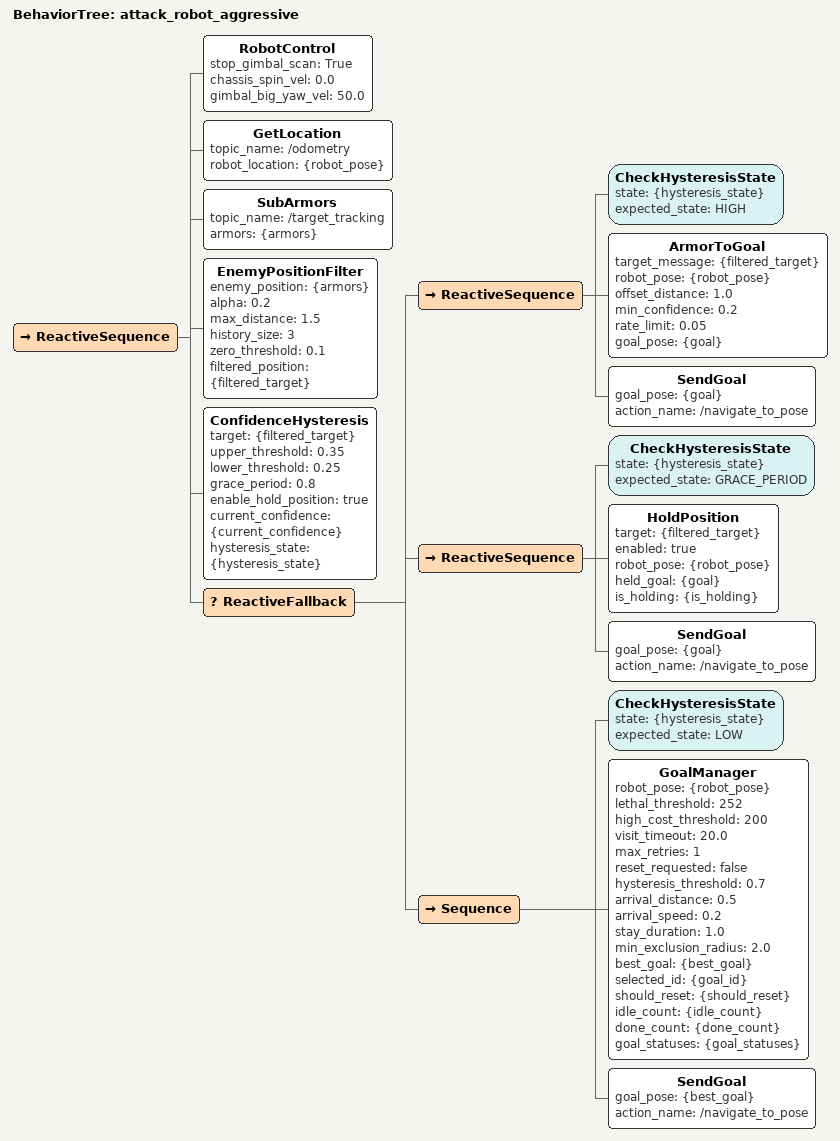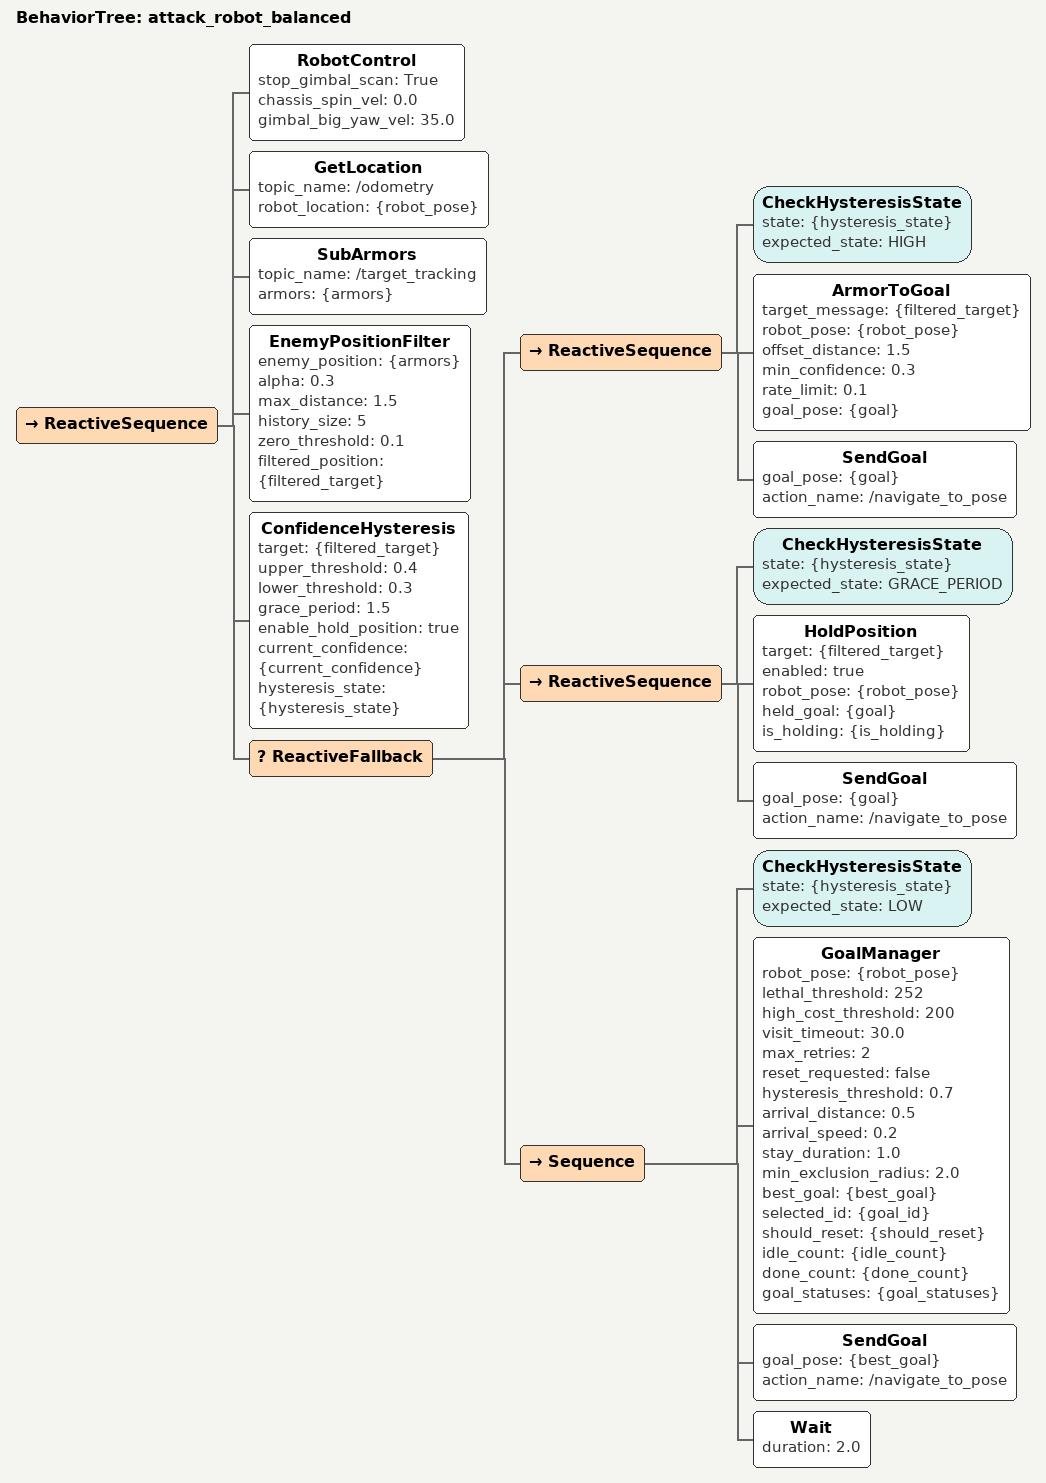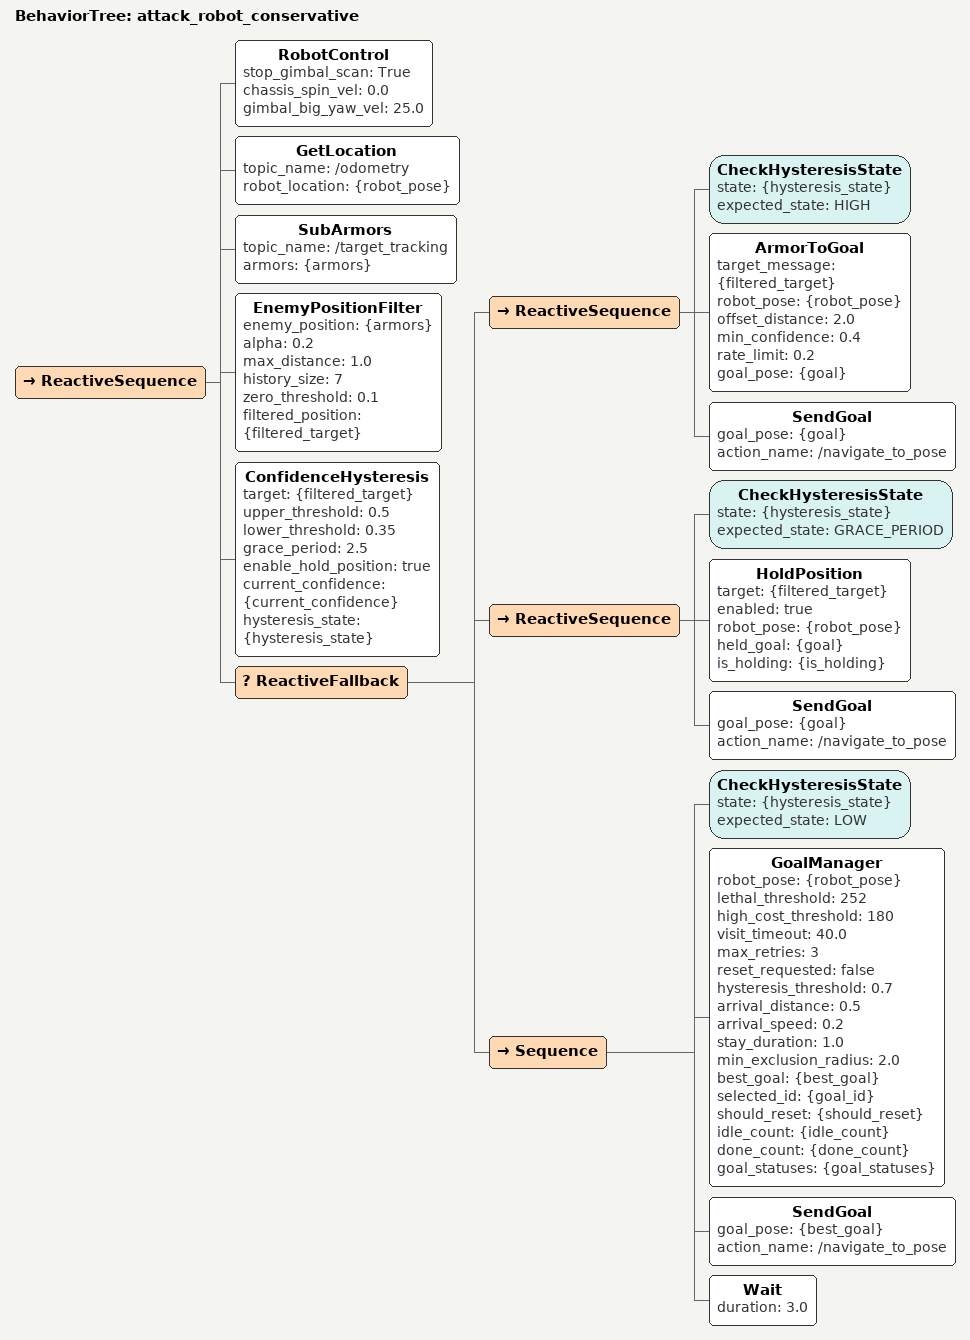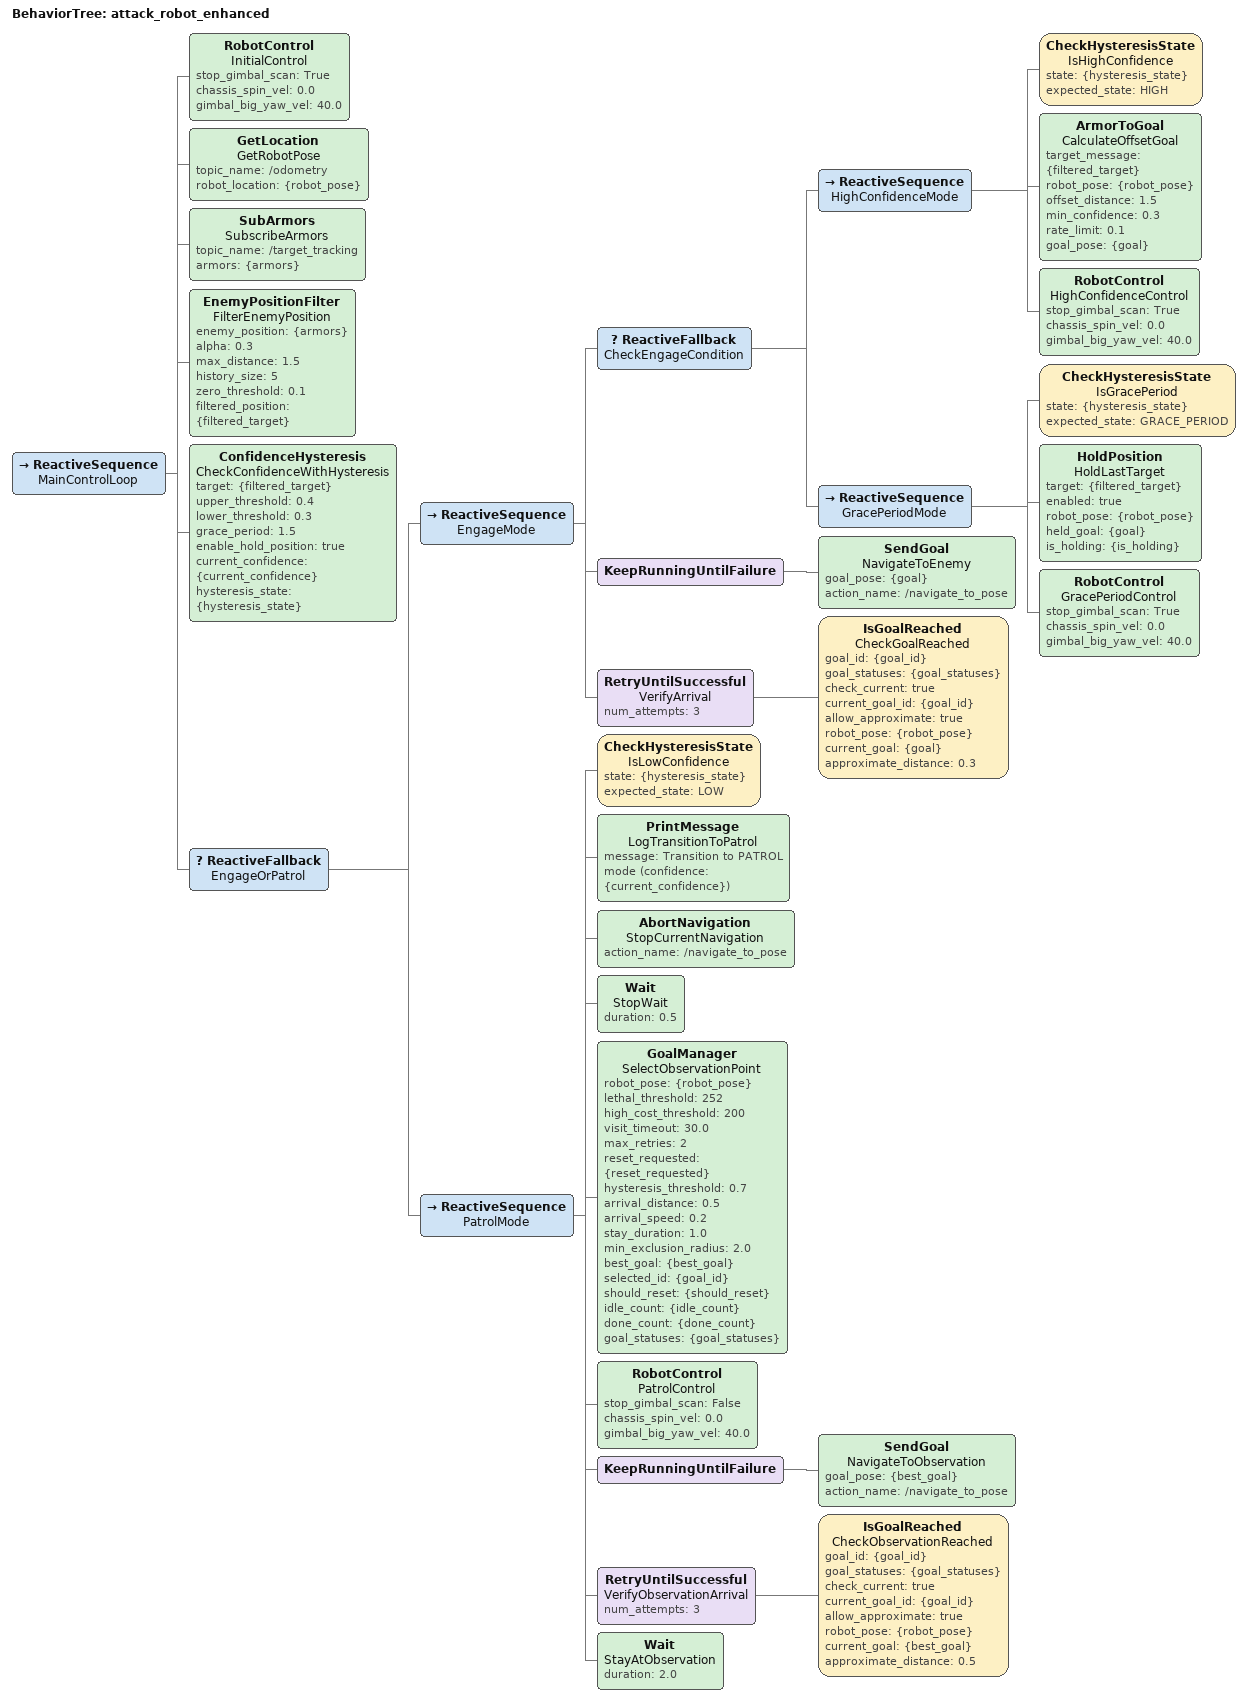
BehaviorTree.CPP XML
<?xml version="1.0" encoding="UTF-8"?>
<root BTCPP_format="4">
  <BehaviorTree ID="attack_robot_aggressive">
    <ReactiveSequence>
      <RobotControl stop_gimbal_scan="True"
                    chassis_spin_vel="0.0"
                    gimbal_big_yaw_vel="50.0"/>
      <GetLocation topic_name="/odometry"
                   robot_location="{robot_pose}"/>
      <SubArmors topic_name="/target_tracking"
                 armors="{armors}"/>
      <EnemyPositionFilter enemy_position="{armors}"
                           alpha="0.2"
                           max_distance="1.5"
                           history_size="3"
                           zero_threshold="0.1"
                           filtered_position="{filtered_target}"/>
      <ConfidenceHysteresis target="{filtered_target}"
                            upper_threshold="0.35"
                            lower_threshold="0.25"
                            grace_period="0.8"
                            enable_hold_position="true"
                            current_confidence="{current_confidence}"
                            hysteresis_state="{hysteresis_state}"/>
      <ReactiveFallback>
        <ReactiveSequence>
          <CheckHysteresisState state="{hysteresis_state}"
                                expected_state="HIGH"/>
          <ArmorToGoal target_message="{filtered_target}"
                       robot_pose="{robot_pose}"
                       offset_distance="1.0"
                       min_confidence="0.2"
                       rate_limit="0.05"
                       goal_pose="{goal}"/>
          <SendGoal goal_pose="{goal}"
                    action_name="/navigate_to_pose"/>
        </ReactiveSequence>
        <ReactiveSequence>
          <CheckHysteresisState state="{hysteresis_state}"
                                expected_state="GRACE_PERIOD"/>
          <HoldPosition target="{filtered_target}"
                        enabled="true"
                        robot_pose="{robot_pose}"
                        held_goal="{goal}"
                        is_holding="{is_holding}"/>
          <SendGoal goal_pose="{goal}"
                    action_name="/navigate_to_pose"/>
        </ReactiveSequence>
        <Sequence>
          <CheckHysteresisState state="{hysteresis_state}"
                                expected_state="LOW"/>
          <GoalManager robot_pose="{robot_pose}"
                       lethal_threshold="252"
                       high_cost_threshold="200"
                       visit_timeout="20.0"
                       max_retries="1"
                       reset_requested="false"
                       hysteresis_threshold="0.7"
                       arrival_distance="0.5"
                       arrival_speed="0.2"
                       stay_duration="1.0"
                       min_exclusion_radius="2.0"
                       best_goal="{best_goal}"
                       selected_id="{goal_id}"
                       should_reset="{should_reset}"
                       idle_count="{idle_count}"
                       done_count="{done_count}"
                       goal_statuses="{goal_statuses}"/>
          <SendGoal goal_pose="{best_goal}"
                    action_name="/navigate_to_pose"/>
        </Sequence>
      </ReactiveFallback>
    </ReactiveSequence>
  </BehaviorTree>

  <BehaviorTree ID="attack_robot_balanced">
    <ReactiveSequence>
      <RobotControl stop_gimbal_scan="True"
                    chassis_spin_vel="0.0"
                    gimbal_big_yaw_vel="35.0"/>
      <GetLocation topic_name="/odometry"
                   robot_location="{robot_pose}"/>
      <SubArmors topic_name="/target_tracking"
                 armors="{armors}"/>
      <EnemyPositionFilter enemy_position="{armors}"
                           alpha="0.3"
                           max_distance="1.5"
                           history_size="5"
                           zero_threshold="0.1"
                           filtered_position="{filtered_target}"/>
      <ConfidenceHysteresis target="{filtered_target}"
                            upper_threshold="0.4"
                            lower_threshold="0.3"
                            grace_period="1.5"
                            enable_hold_position="true"
                            current_confidence="{current_confidence}"
                            hysteresis_state="{hysteresis_state}"/>
      <ReactiveFallback>
        <ReactiveSequence>
          <CheckHysteresisState state="{hysteresis_state}"
                                expected_state="HIGH"/>
          <ArmorToGoal target_message="{filtered_target}"
                       robot_pose="{robot_pose}"
                       offset_distance="1.5"
                       min_confidence="0.3"
                       rate_limit="0.1"
                       goal_pose="{goal}"/>
          <SendGoal goal_pose="{goal}"
                    action_name="/navigate_to_pose"/>
        </ReactiveSequence>
        <ReactiveSequence>
          <CheckHysteresisState state="{hysteresis_state}"
                                expected_state="GRACE_PERIOD"/>
          <HoldPosition target="{filtered_target}"
                        enabled="true"
                        robot_pose="{robot_pose}"
                        held_goal="{goal}"
                        is_holding="{is_holding}"/>
          <SendGoal goal_pose="{goal}"
                    action_name="/navigate_to_pose"/>
        </ReactiveSequence>
        <Sequence>
          <CheckHysteresisState state="{hysteresis_state}"
                                expected_state="LOW"/>
          <GoalManager robot_pose="{robot_pose}"
                       lethal_threshold="252"
                       high_cost_threshold="200"
                       visit_timeout="30.0"
                       max_retries="2"
                       reset_requested="false"
                       hysteresis_threshold="0.7"
                       arrival_distance="0.5"
                       arrival_speed="0.2"
                       stay_duration="1.0"
                       min_exclusion_radius="2.0"
                       best_goal="{best_goal}"
                       selected_id="{goal_id}"
                       should_reset="{should_reset}"
                       idle_count="{idle_count}"
                       done_count="{done_count}"
                       goal_statuses="{goal_statuses}"/>
          <SendGoal goal_pose="{best_goal}"
                    action_name="/navigate_to_pose"/>
          <Wait duration="2.0"/>
        </Sequence>
      </ReactiveFallback>
    </ReactiveSequence>
  </BehaviorTree>

  <BehaviorTree ID="attack_robot_conservative">
    <ReactiveSequence>
      <RobotControl stop_gimbal_scan="True"
                    chassis_spin_vel="0.0"
                    gimbal_big_yaw_vel="25.0"/>
      <GetLocation topic_name="/odometry"
                   robot_location="{robot_pose}"/>
      <SubArmors topic_name="/target_tracking"
                 armors="{armors}"/>
      <EnemyPositionFilter enemy_position="{armors}"
                           alpha="0.2"
                           max_distance="1.0"
                           history_size="7"
                           zero_threshold="0.1"
                           filtered_position="{filtered_target}"/>
      <ConfidenceHysteresis target="{filtered_target}"
                            upper_threshold="0.5"
                            lower_threshold="0.35"
                            grace_period="2.5"
                            enable_hold_position="true"
                            current_confidence="{current_confidence}"
                            hysteresis_state="{hysteresis_state}"/>
      <ReactiveFallback>
        <ReactiveSequence>
          <CheckHysteresisState state="{hysteresis_state}"
                                expected_state="HIGH"/>
          <ArmorToGoal target_message="{filtered_target}"
                       robot_pose="{robot_pose}"
                       offset_distance="2.0"
                       min_confidence="0.4"
                       rate_limit="0.2"
                       goal_pose="{goal}"/>
          <SendGoal goal_pose="{goal}"
                    action_name="/navigate_to_pose"/>
        </ReactiveSequence>
        <ReactiveSequence>
          <CheckHysteresisState state="{hysteresis_state}"
                                expected_state="GRACE_PERIOD"/>
          <HoldPosition target="{filtered_target}"
                        enabled="true"
                        robot_pose="{robot_pose}"
                        held_goal="{goal}"
                        is_holding="{is_holding}"/>
          <SendGoal goal_pose="{goal}"
                    action_name="/navigate_to_pose"/>
        </ReactiveSequence>
        <Sequence>
          <CheckHysteresisState state="{hysteresis_state}"
                                expected_state="LOW"/>
          <GoalManager robot_pose="{robot_pose}"
                       lethal_threshold="252"
                       high_cost_threshold="180"
                       visit_timeout="40.0"
                       max_retries="3"
                       reset_requested="false"
                       hysteresis_threshold="0.7"
                       arrival_distance="0.5"
                       arrival_speed="0.2"
                       stay_duration="1.0"
                       min_exclusion_radius="2.0"
                       best_goal="{best_goal}"
                       selected_id="{goal_id}"
                       should_reset="{should_reset}"
                       idle_count="{idle_count}"
                       done_count="{done_count}"
                       goal_statuses="{goal_statuses}"/>
          <SendGoal goal_pose="{best_goal}"
                    action_name="/navigate_to_pose"/>
          <Wait duration="3.0"/>
        </Sequence>
      </ReactiveFallback>
    </ReactiveSequence>
  </BehaviorTree>

  <BehaviorTree ID="attack_robot_enhanced">
    <ReactiveSequence name="MainControlLoop">
      <RobotControl name="InitialControl"
                    stop_gimbal_scan="True"
                    chassis_spin_vel="0.0"
                    gimbal_big_yaw_vel="40.0"/>
      <GetLocation name="GetRobotPose"
                   topic_name="/odometry"
                   robot_location="{robot_pose}"/>
      <SubArmors name="SubscribeArmors"
                 topic_name="/target_tracking"
                 armors="{armors}"/>
      <EnemyPositionFilter name="FilterEnemyPosition"
                           enemy_position="{armors}"
                           alpha="0.3"
                           max_distance="1.5"
                           history_size="5"
                           zero_threshold="0.1"
                           filtered_position="{filtered_target}"/>
      <ConfidenceHysteresis name="CheckConfidenceWithHysteresis"
                            target="{filtered_target}"
                            upper_threshold="0.4"
                            lower_threshold="0.3"
                            grace_period="1.5"
                            enable_hold_position="true"
                            current_confidence="{current_confidence}"
                            hysteresis_state="{hysteresis_state}"/>
      <ReactiveFallback name="EngageOrPatrol">
        <ReactiveSequence name="EngageMode">
          <ReactiveFallback name="CheckEngageCondition">
            <ReactiveSequence name="HighConfidenceMode">
              <CheckHysteresisState name="IsHighConfidence"
                                    state="{hysteresis_state}"
                                    expected_state="HIGH"/>
              <ArmorToGoal name="CalculateOffsetGoal"
                           target_message="{filtered_target}"
                           robot_pose="{robot_pose}"
                           offset_distance="1.5"
                           min_confidence="0.3"
                           rate_limit="0.1"
                           goal_pose="{goal}"/>
              <RobotControl name="HighConfidenceControl"
                            stop_gimbal_scan="True"
                            chassis_spin_vel="0.0"
                            gimbal_big_yaw_vel="40.0"/>
            </ReactiveSequence>
            <ReactiveSequence name="GracePeriodMode">
              <CheckHysteresisState name="IsGracePeriod"
                                    state="{hysteresis_state}"
                                    expected_state="GRACE_PERIOD"/>
              <HoldPosition name="HoldLastTarget"
                            target="{filtered_target}"
                            enabled="true"
                            robot_pose="{robot_pose}"
                            held_goal="{goal}"
                            is_holding="{is_holding}"/>
              <RobotControl name="GracePeriodControl"
                            stop_gimbal_scan="True"
                            chassis_spin_vel="0.0"
                            gimbal_big_yaw_vel="40.0"/>
            </ReactiveSequence>
          </ReactiveFallback>
          <KeepRunningUntilFailure>
            <SendGoal name="NavigateToEnemy"
                      goal_pose="{goal}"
                      action_name="/navigate_to_pose"/>
          </KeepRunningUntilFailure>
          <RetryUntilSuccessful name="VerifyArrival"
                                num_attempts="3">
            <IsGoalReached name="CheckGoalReached"
                           goal_id="{goal_id}"
                           goal_statuses="{goal_statuses}"
                           check_current="true"
                           current_goal_id="{goal_id}"
                           allow_approximate="true"
                           robot_pose="{robot_pose}"
                           current_goal="{goal}"
                           approximate_distance="0.3"/>
          </RetryUntilSuccessful>
        </ReactiveSequence>
        <ReactiveSequence name="PatrolMode">
          <CheckHysteresisState name="IsLowConfidence"
                                state="{hysteresis_state}"
                                expected_state="LOW"/>
          <PrintMessage name="LogTransitionToPatrol"
                        message="Transition to PATROL mode (confidence: {current_confidence})"/>
          <AbortNavigation name="StopCurrentNavigation"
                           action_name="/navigate_to_pose"/>
          <Wait name="StopWait"
                duration="0.5"/>
          <GoalManager name="SelectObservationPoint"
                       robot_pose="{robot_pose}"
                       lethal_threshold="252"
                       high_cost_threshold="200"
                       visit_timeout="30.0"
                       max_retries="2"
                       reset_requested="{reset_requested}"
                       hysteresis_threshold="0.7"
                       arrival_distance="0.5"
                       arrival_speed="0.2"
                       stay_duration="1.0"
                       min_exclusion_radius="2.0"
                       best_goal="{best_goal}"
                       selected_id="{goal_id}"
                       should_reset="{should_reset}"
                       idle_count="{idle_count}"
                       done_count="{done_count}"
                       goal_statuses="{goal_statuses}"/>
          <RobotControl name="PatrolControl"
                        stop_gimbal_scan="False"
                        chassis_spin_vel="0.0"
                        gimbal_big_yaw_vel="40.0"/>
          <KeepRunningUntilFailure>
            <SendGoal name="NavigateToObservation"
                      goal_pose="{best_goal}"
                      action_name="/navigate_to_pose"/>
          </KeepRunningUntilFailure>
          <RetryUntilSuccessful name="VerifyObservationArrival"
                                num_attempts="3">
            <IsGoalReached name="CheckObservationReached"
                           goal_id="{goal_id}"
                           goal_statuses="{goal_statuses}"
                           check_current="true"
                           current_goal_id="{goal_id}"
                           allow_approximate="true"
                           robot_pose="{robot_pose}"
                           current_goal="{best_goal}"
                           approximate_distance="0.5"/>
          </RetryUntilSuccessful>
          <Wait name="StayAtObservation"
                duration="2.0"/>
        </ReactiveSequence>
      </ReactiveFallback>
    </ReactiveSequence>
  </BehaviorTree>

</root>
